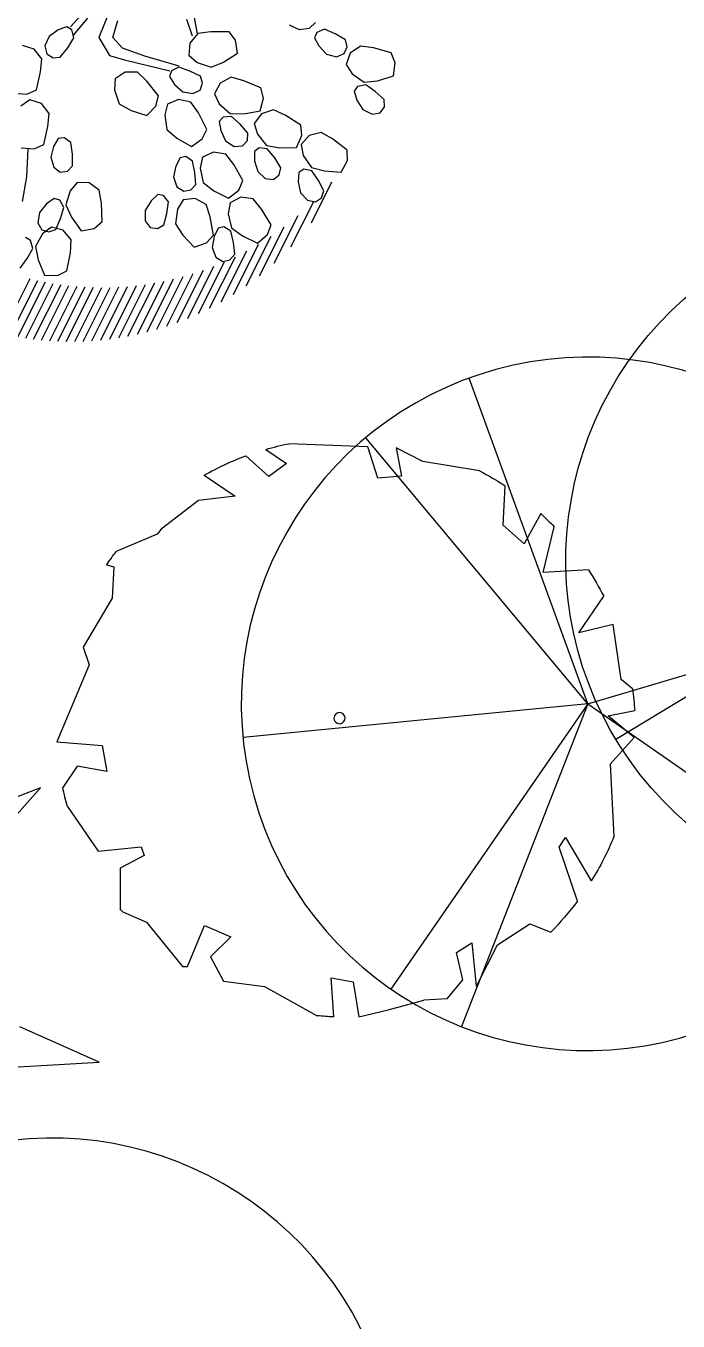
# Model space of a CAD drawing. Extents: x -809667 to 586099, y 3084146 to 3634412.
# Drawn here: x 381305.55 to 381307.148, y 3087202.848 to 3087206.021 of the extents above; entities that cross this region are included whole.
import ezdxf

# ---------------------------------------------------------------- set-up
doc = ezdxf.new("R2010")
doc.units = 0
doc.header["$LTSCALE"] = 0.5
doc.linetypes.add('CONTINOUS', pattern=[0])
doc.layers.get('0').update_dxf_attribs({"linetype": 'CONTINUOUS'})
for name, color, linetype in [('A-S-TREE', 95, 'CONTINUOUS'), ('TREE', 3, 'CONTINUOUS'), ('文字', 7, 'CONTINUOUS')]:
    doc.layers.add(name, color=color, linetype=linetype)

# ---------------------------------------------------------------- blocks, each defined once
blk = doc.blocks.new('TREE1')
at = {"layer": 'A-S-TREE', "color": 0}
for p, q in [((-50, 23), (36, 4021)), ((-50, 23), (-3120, 2586)), ((-49, 22), (-3255, -2371)), ((-49, 23), (-2621, -3042)), ((-50, 23), (629, -3920)), ((-50, 23), (3590, -1636)), ((-50, 23), (3937, -304))]:
    blk.add_line(p, q, dxfattribs=at)
blk.add_ellipse((-50, 22), major_axis=(4000, 0), ratio=1, dxfattribs=at)
blk = doc.blocks.new('T-7')
at = {"layer": 'TREE', "color": 8, "ltscale": 200, "xscale": 0.4020618556701031, "yscale": 0.4020618556701031, "zscale": 0.4020618556701031, "rotation": 199.2879054791862}
blk.add_blockref('TREE1', (4.1, 110.4), dxfattribs=at)
blk = doc.blocks.new('*E54')
at = {"layer": 'TREE', "color": 0}
blk.add_ellipse((-2.37, 3.565), major_axis=(2.696, 1.394), ratio=1, start_param=0.518575, end_param=0.519414, dxfattribs=at)
blk = doc.blocks.new('A$C4C586FE1')
at = {"layer": 'TREE', "color": 0}
for p, q in [((1100.1, 2800.7), (873.4, 2660.3)), ((1294, 2743), (1192.9, 2818.9)), ((1417.9, 2836.2), (1388.9, 2616.6)), ((1786.8, 2659.7), (1417.9, 2836.2)), ((1261.1, 2599.4), (1294, 2743)), ((1875, 2685.7), (1786.8, 2659.7)), ((2107.7, 2532.3), (1875, 2685.7)), ((873.4, 2660.3), (885.1, 2448.8)), ((1388.9, 2616.6), (1261.1, 2599.4)), ((570, 2555.2), (514.1, 2441.5)), ((785.3, 2557.2), (585.3, 2566.4)), ((841.8, 2435.9), (785.3, 2557.2)), ((2272.6, 2551), (2260.8, 2515.8)), ((2260.8, 2515.8), (2107.7, 2532.3)), ((2410.9, 2296.6), (2336, 2500.2)), ((514.1, 2441.5), (288.4, 2275.8)), ((885.1, 2448.8), (841.8, 2435.9)), ((2434.2, 2275.2), (2410.9, 2296.6)), ((288.4, 2275.8), (287.5, 2250.5)), ((287.5, 2250.5), (483.5, 2157.2)), ((2564.8, 2085.9), (2434.2, 2275.2)), ((329.8, 2135.9), (208.1, 2079)), ((422.4, 2031.4), (329.8, 2135.9)), ((483.5, 2157.2), (422.4, 2031.4)), ((208.1, 2079), (170.6, 1878.4)), ((2577.2, 1905.4), (2564.8, 2085.9)), ((2688, 2051.3), (2577.2, 1905.4)), ((170.6, 1878.4), (15.6, 1628.2)), ((2666.2, 1735.2), (2771.9, 1843.1)), ((2724.5, 1645.7), (2666.2, 1735.2)), ((2799.1, 1743.9), (2724.5, 1645.7)), ((2787.7, 1243.8), (2821.3, 1628.8)), ((5.9, 1547.3), (197.8, 1550.3)), ((197.8, 1550.3), (173.3, 1443)), ((173.3, 1443), (0, 1424.7)), ((0, 1424.7), (27, 1278.9)), ((27, 1278.9), (66.8, 1102)), ((2631.6, 1201.9), (2787.7, 1243.8)), ((2635, 1085.7), (2631.6, 1201.9)), ((67, 987.7), (66.8, 1102)), ((2775.3, 1105.3), (2635, 1085.7)), ((2702, 977.7), (2775.3, 1105.3)), ((67, 987.7), (157.2, 906.4)), ((2642.7, 701.9), (2702, 977.7)), ((157.2, 906.4), (291.2, 931.2)), ((291.2, 931.2), (334.9, 852.4)), ((334.9, 852.4), (122.2, 842.3)), ((122.7, 841.2), (319.7, 727.5)), ((319.7, 727.5), (413.9, 564.3)), ((2274.5, 500.5), (2371.1, 598.9)), ((2371.1, 598.9), (2562.8, 580.2)), ((413.9, 564.3), (369.3, 463.8)), ((2418.9, 412.8), (2274.5, 500.5)), ((513.2, 326.3), (782.8, 401.8)), ((782.8, 401.8), (827.4, 368.4)), ((2129.9, 415.1), (2351.7, 350.2)), ((2132, 192.5), (2129.9, 415.1)), ((827.4, 368.4), (609.7, 253.1)), ((1825.7, 254.4), (1999.5, 124.4)), ((1858.7, 85.1), (1825.7, 254.4)), ((1175.5, 133.3), (821.4, 131.7)), ((1175.5, 133.3), (1301.7, 9.6)), ((1301.7, 9.6), (1413.5, 131.8)), ((1413.5, 131.8), (1432.3, 0)), ((1587.1, 58.5), (1858.7, 85.1)), ((1540.1, 5.2), (1587.1, 58.5))]:
    blk.add_line(p, q, dxfattribs=at)
at = {"layer": 'TREE', "color": 0, "extrusion": (0, 0, -1)}
for major_axis, start_param, end_param in [((1003, 1003), -1.011805, -0.945114), ((1003, 1003), -1.426629, -1.413216), ((1003, 1003), -0.139248, -0.081961), ((839.1, 1143.7), 0.475418, 0.633835), ((1003, 1003), 0.553886, 0.636541), ((1003, 1003), 4.017991, 4.075425), ((1003, 1003), 1.314933, 1.417635), ((839.5, 1143.4), 3.200433, 3.340883), ((1003, 1003), 1.573401, 1.638153), ((839.3, 1143.5), 2.942836, 3.115157), ((1003, 1003), 1.829101, 1.934165), ((1003, 1003), 2.270337, 2.346427)]:
    blk.add_ellipse((1418.5, 1418.4), major_axis=major_axis, ratio=1, start_param=start_param, end_param=end_param, dxfattribs=at)
at = {"layer": 'TREE', "color": 0, "linetype": 'Continuous'}
for start_param, end_param in [(0.01341, 3.155003), (3.155003, 6.296595)]:
    blk.add_ellipse((1466.4, 1447.2), major_axis=(19.2, 19.2), ratio=1, start_param=start_param, end_param=end_param, dxfattribs=at)
at = {"layer": 'TREE', "color": 8, "linetype": 'CONTINOUS', "extrusion": (0, 0, -1), "xscale": 467.4085850556439, "yscale": 467.4085850556439, "zscale": -467.4085850556439, "rotation": 278.9250190116231}
blk.add_blockref('*E54', (-2892.7, 65.8), dxfattribs=at)
blk = doc.blocks.new('紫薇')
at = {"color": 0}
for p, q in [((43.1, -40.5), (72.1, -57.4)), ((6.8, -57.4), (33.4, -88.8)), ((72.1, -71.9), (40.7, -52.5)), ((71.7, -62.6), (77.9, -55.2)), ((72.9, -76.2), (71.7, -62.6)), ((77.9, -55.2), (93.4, -55.6)), ((93.4, -55.6), (111, -60.9)), ((111, -60.9), (122.4, -73.6)), ((141.1, -73), (157.2, -61.4)), ((11.6, -96), (-5.3, -71.9)), ((87.7, -88.7), (72.9, -76.2)), ((122.4, -73.6), (123.6, -87.2)), ((134.2, -92.5), (141.1, -73)), ((-123.7, -134.7), (-128.5, -98.4)), ((-114, -105.7), (-114, -134.7)), ((2, -117.8), (11.6, -96)), ((33.4, -88.8), (26.1, -122.6)), ((104.1, -99.2), (87.7, -88.7)), ((115.8, -96.5), (104.1, -99.2)), ((123.6, -87.2), (115.8, -96.5)), ((142.8, -112.3), (134.2, -92.5)), ((-29.4, -141.9), (2, -117.8)), ((26.1, -122.6), (4.4, -137.1)), ((158.8, -138.4), (142.8, -112.3)), ((-180.2, -164.4), (-174.5, -147.9)), ((-174.5, -147.9), (-145.5, -138.1)), ((-145.5, -138.1), (-124.3, -134.2)), ((-124.3, -134.2), (-106.8, -145.2)), ((-106.8, -145.2), (-99, -163.5)), ((-77.8, -175.7), (-29.4, -141.9)), ((4.4, -137.1), (-60.9, -178.1)), ((176.1, -140.3), (158.8, -138.4)), ((196, -131.7), (176.1, -140.3)), ((-272.2, -168.1), (-285.6, -180.7)), ((-176.3, -185.6), (-180.2, -164.4)), ((-99, -163.5), (-108.1, -179.5)), ((-19.3, -182.6), (-9.2, -163.5)), ((-9.2, -163.5), (10.3, -156.7)), ((10.3, -156.7), (29.5, -162)), ((29.5, -162), (36.3, -179.1)), ((151.1, -181.9), (158, -162.4)), ((158, -162.4), (174.1, -150.7)), ((174.1, -150.7), (191.7, -156)), ((-302.4, -184.2), (-314.8, -178.4)), ((-285.6, -180.7), (-302.4, -184.2)), ((-149.6, -192.7), (-176.3, -185.6)), ((-127.4, -194.1), (-149.6, -192.7)), ((-108.1, -179.5), (-127.4, -194.1)), ((-106, -202.5), (-92, -188.9)), ((-92, -188.9), (-76.6, -177.2)), ((-76.6, -177.2), (-63.1, -179.1)), ((-63.1, -179.1), (-57.2, -186.8)), ((-57.2, -186.8), (-61, -201.8)), ((-29.7, -211.3), (-19.3, -182.6)), ((36.3, -179.1), (35.7, -203.3)), ((159.7, -201.7), (151.1, -181.9)), ((-352.7, -221.1), (-339.8, -206.5)), ((-339.8, -206.5), (-325.3, -193.6)), ((-325.3, -193.6), (-311.7, -194.5)), ((-311.7, -194.5), (-305.3, -201.7)), ((-305.3, -201.7), (-307.9, -216.9)), ((-105.9, -214.5), (-106, -202.5)), ((-61, -201.8), (-70.2, -217.7)), ((-20.4, -226.1), (-29.7, -211.3)), ((35.7, -203.3), (20.8, -219.9)), ((175.7, -227.8), (159.7, -201.7)), ((-351.7, -233.1), (-352.7, -221.1)), ((-343.7, -242.2), (-351.7, -233.1)), ((-315.8, -233.6), (-330, -243)), ((-307.9, -216.9), (-315.8, -233.6)), ((-194.7, -252.4), (-171.8, -232.2)), ((-171.8, -232.2), (-153.8, -220.2)), ((-153.8, -220.2), (-133.4, -223.6)), ((-133.4, -223.6), (-119.1, -237.5)), ((-98.6, -224.2), (-105.9, -214.5)), ((-85.1, -226), (-98.6, -224.2)), ((-70.2, -217.7), (-85.1, -226)), ((-77.4, -238.3), (-59.6, -227.8)), ((-59.6, -227.8), (-39.8, -229.2)), ((-39.8, -229.2), (-29.7, -244.6)), ((-1.3, -236.2), (-20.4, -226.1)), ((20.8, -219.9), (-1.3, -236.2)), ((132.4, -239), (140.2, -227.8)), ((140.2, -227.8), (149.8, -226.1)), ((149.8, -226.1), (161.4, -236.3)), ((193, -229.7), (175.7, -227.8)), ((212.9, -221.1), (193, -229.7)), ((219.5, -269.9), (202.6, -226.4)), ((-417.9, -265.7), (-392.8, -248.4)), ((-392.8, -248.4), (-373.4, -238.8)), ((-373.4, -238.8), (-353.6, -244.6)), ((-353.6, -244.6), (-341.1, -260.1)), ((-330, -243), (-343.7, -242.2)), ((-193.6, -269.8), (-194.7, -252.4)), ((-121.3, -255.7), (-133.4, -276.7)), ((-119.1, -237.5), (-121.3, -255.7)), ((-83.6, -259.1), (-77.4, -238.3)), ((-29.7, -244.6), (-25.5, -268.4)), ((135.8, -258), (132.4, -239)), ((161.4, -236.3), (171.4, -251.7)), ((171.4, -251.7), (172, -268.8)), ((-419, -283.1), (-417.9, -265.7)), ((-345.5, -278), (-360.1, -297.3)), ((-341.1, -260.1), (-345.5, -278)), ((-181.7, -287.9), (-193.6, -269.8)), ((-133.4, -276.7), (-154.4, -284.1)), ((-133.7, -282.1), (-120.5, -278.5)), ((-120.5, -278.5), (-112.1, -283.4)), ((-88.1, -289.3), (-83.6, -259.1)), ((-25.5, -268.4), (-36.8, -287.6)), ((141.5, -276.6), (135.8, -258)), ((152.3, -282.1), (141.5, -276.6)), ((172, -268.8), (164.2, -280)), ((238.9, -306.2), (219.5, -269.9)), ((-409.4, -302.5), (-419, -283.1)), ((-360.1, -297.3), (-381.8, -302.1)), ((-218.9, -308.1), (-203, -293.5)), ((-203, -293.5), (-182.4, -293.6)), ((-182.4, -293.6), (-166, -304.9)), ((-154.4, -284.1), (-181.7, -287.9)), ((-151, -316.8), (-143.4, -298.8)), ((-143.4, -298.8), (-133.7, -282.1)), ((-112.1, -283.4), (-109.8, -298.7)), ((-109.8, -298.7), (-112, -316.9)), ((-76, -301.9), (-88.1, -289.3)), ((-36.8, -287.6), (-55.3, -308.1)), ((164.2, -280), (152.3, -282.1)), ((-381.8, -302.1), (-409.4, -302.5)), ((-382.4, -334.9), (-372.7, -318)), ((-372.7, -318), (-361.1, -302.6)), ((-361.1, -302.6), (-347.5, -300.7)), ((-347.5, -300.7), (-339.8, -306.5)), ((-339.8, -306.5), (-339.4, -322)), ((-238.2, -331.8), (-218.9, -308.1)), ((-166, -304.9), (-165.2, -323.3)), ((-146.2, -327.9), (-151, -316.8)), ((-112, -316.9), (-122.6, -330.4)), ((-55.3, -308.1), (-76, -301.9)), ((-49.5, -331.8), (-41, -321)), ((-41, -321), (-31.4, -319.9)), ((-31.4, -319.9), (-20.4, -330.7)), ((112.7, -328.7), (124.5, -311.7)), ((124.5, -311.7), (143.2, -304.7)), ((143.2, -304.7), (158.7, -314.5)), ((158.7, -314.5), (172.5, -334.4)), ((179.7, -323.6), (187.6, -318.1)), ((187.6, -318.1), (202.4, -322.5)), ((-379.1, -346.5), (-382.4, -334.9)), ((-343.8, -339.9), (-355.9, -351.9)), ((-339.4, -322), (-343.8, -339.9)), ((-234.3, -348.8), (-238.2, -331.8)), ((-165.2, -323.3), (-173.8, -345.9)), ((-135.8, -333.9), (-146.2, -327.9)), ((-122.6, -330.4), (-135.8, -333.9)), ((-112.3, -358.3), (-105.1, -337.9)), ((-105.1, -337.9), (-86.8, -328.4)), ((-86.8, -328.4), (-67, -330.8)), ((-67, -330.8), (-57.8, -346.8)), ((-47.1, -351), (-49.5, -331.8)), ((-20.4, -330.7), (-11.2, -346.6)), ((115.8, -350.1), (112.7, -328.7)), ((172.5, -334.4), (170.2, -356.6)), ((177.2, -337), (179.7, -323.6)), ((188.2, -352.9), (177.2, -337)), ((202.4, -322.5), (218, -332.3)), ((218, -332.3), (225.6, -347.6)), ((-369.5, -353.8), (-379.1, -346.5)), ((-355.9, -351.9), (-369.5, -353.8)), ((-281, -370), (-266.4, -354)), ((-266.4, -354), (-245.8, -352.3)), ((-245.8, -352.3), (-228.6, -362.3)), ((-219.7, -364.7), (-234.3, -348.8)), ((-228.6, -362.3), (-226.2, -380.5)), ((-193.4, -356.6), (-219.7, -364.7)), ((-173.8, -345.9), (-193.4, -356.6)), ((-180.1, -369.4), (-173.3, -351.3)), ((-173.3, -351.3), (-160.8, -345.7)), ((-160.8, -345.7), (-151.8, -349.1)), ((-151.8, -349.1), (-147, -363.8)), ((-147, -363.8), (-146.3, -382.2)), ((-118.4, -388.2), (-112.3, -358.3)), ((-57.8, -346.8), (-54.8, -370.8)), ((-42.4, -369.9), (-47.1, -351)), ((-11.5, -363.7), (-19.9, -374.5)), ((-11.2, -346.6), (-11.5, -363.7)), ((124.3, -379.4), (115.8, -350.1)), ((170.2, -356.6), (161.9, -382.8)), ((201.2, -367.5), (188.2, -352.9)), ((190.2, -372.4), (206.8, -361.4)), ((206.8, -361.4), (224.2, -367.4)), ((223.2, -361.1), (213.2, -367.9)), ((225.6, -347.6), (223.2, -361.1)), ((-298.2, -395.2), (-281, -370)), ((-226.2, -380.5), (-232.9, -403.8)), ((-184.7, -388.3), (-180.1, -369.4)), ((-146.3, -382.2), (-154.5, -397.2)), ((-54.8, -370.8), (-67.2, -389.3)), ((-31.9, -375.9), (-42.4, -369.9)), ((-19.9, -374.5), (-31.9, -375.9)), ((9.7, -383.3), (14, -370.3)), ((18.3, -400.6), (9.7, -383.3)), ((14, -370.3), (22.7, -366)), ((22.7, -366), (36.7, -372.6)), ((36.7, -372.6), (50.8, -384.5)), ((50.8, -384.5), (56.1, -400.7)), ((140.5, -385.9), (124.3, -379.4)), ((161.9, -382.8), (140.5, -385.9)), ((182.5, -391.6), (190.2, -372.4)), ((213.2, -367.9), (201.2, -367.5)), ((224.2, -367.4), (242, -383.7)), ((242, -383.7), (244.8, -405.8)), ((246.6, -371.5), (253.1, -364.4)), ((247.2, -385.2), (246.6, -371.5)), ((261.5, -398.2), (247.2, -385.2)), ((-292.9, -411.8), (-298.2, -395.2)), ((-232.9, -403.8), (-251.4, -416.1)), ((-231.9, -409.1), (-219.9, -402.4)), ((-219.9, -402.4), (-210.6, -405.1)), ((-210.6, -405.1), (-204.6, -419.3)), ((-178.3, -398.5), (-184.7, -388.3)), ((-167, -402.8), (-178.3, -398.5)), ((-154.5, -397.2), (-167, -402.8)), ((-107.1, -401.5), (-118.4, -388.2)), ((-86.7, -408.7), (-107.1, -401.5)), ((-67.2, -389.3), (-86.7, -408.7)), ((-48.1, -407), (-34, -391.9)), ((-48.1, -428.6), (-48.1, -407)), ((-34, -391.9), (-14.6, -387.6)), ((-14.6, -387.6), (-0.5, -399.5)), ((-0.5, -399.5), (10.2, -421.1)), ((29.1, -416.8), (18.3, -400.6)), ((56.1, -400.7), (51.8, -413.7)), ((190.3, -411.7), (182.5, -391.6)), ((244.8, -405.8), (242.6, -433.3)), ((277.4, -409.4), (261.5, -398.2)), ((-277, -426.4), (-292.9, -411.8)), ((-251.4, -416.1), (-277, -426.4)), ((-240.1, -447), (-237.1, -427.7)), ((-237.1, -427.7), (-231.9, -409.1)), ((-204.6, -419.3), (-202.3, -437.6)), ((-132.9, -443), (-125, -422.8)), ((-125, -422.8), (-106.5, -413.8)), ((-106.5, -413.8), (-86.8, -416.9)), ((-86.8, -416.9), (-78, -433.1)), ((10.2, -421.1), (4.8, -442.7)), ((41, -419), (29.1, -416.8)), ((51.8, -413.7), (41, -419)), ((205.2, -438.4), (190.3, -411.7)), ((-204, -490.6), (-257.4, -437.3)), ((-232.8, -456.6), (-240.1, -447)), ((-202.3, -437.6), (-209.3, -453.2)), ((-139.8, -472.8), (-132.9, -443)), ((-78, -433.1), (-75.8, -457.1)), ((-43.8, -458.8), (-48.1, -428.6)), ((4.8, -442.7), (-7.1, -467.6)), ((222.4, -441), (205.2, -438.4)), ((242.6, -433.3), (222.4, -441)), ((316.7, -516.3), (244.9, -444.5)), ((328, -510), (256.1, -438)), ((339.1, -503.4), (267, -431.3)), ((-221.2, -459.9), (-232.8, -456.6)), ((-209.3, -453.2), (-221.2, -459.9)), ((-159.1, -517.9), (-218.6, -458.4)), ((-75.8, -457.1), (-88.6, -475.3)), ((-72.9, -461.7), (-64.2, -451.2)), ((-71.1, -481), (-72.9, -461.7)), ((-64.2, -451.2), (-54.6, -450.3)), ((-54.6, -450.3), (-43.8, -461.4)), ((-28.7, -467.5), (-43.8, -458.8)), ((-43.8, -461.4), (-35.1, -477.6)), ((-7.1, -467.6), (-28.7, -467.5)), ((268.8, -539.2), (197.5, -467.9)), ((281.2, -533.9), (209.8, -462.5)), ((293.3, -528.3), (221.7, -456.7)), ((305.1, -522.4), (233.4, -450.8)), ((-124.5, -534.7), (-187, -472.3)), ((-94.9, -546.7), (-158.9, -482.7)), ((-128.9, -486.3), (-139.8, -472.8)), ((-68.3, -555.6), (-133.5, -490.4)), ((-108.7, -494.2), (-128.9, -486.3)), ((-88.6, -475.3), (-108.7, -494.2)), ((-66.9, -500), (-71.1, -481)), ((-35.1, -477.6), (-35.9, -494.7)), ((202.6, -561.4), (132.1, -490.8)), ((216.5, -557.6), (145.8, -486.9)), ((230, -553.4), (159.2, -482.6)), ((243.3, -549), (172.3, -478)), ((256.2, -544.2), (185, -473.1)), ((-43.8, -562.4), (-109.9, -496.4)), ((-21, -567.5), (-87.7, -500.8)), ((-56.6, -506.3), (-66.9, -500)), ((0.5, -571.4), (-66.8, -504.1)), ((-44.6, -505.2), (-56.6, -506.3)), ((20.9, -574.1), (-46.8, -506.4)), ((-35.9, -494.7), (-44.6, -505.2)), ((40.4, -576), (-27.7, -507.8)), ((59.1, -577), (-9.4, -508.5)), ((77.1, -577.3), (8.3, -508.5)), ((94.5, -577), (25.4, -507.9)), ((111.3, -576.2), (42, -506.8)), ((127.6, -574.8), (58.1, -505.2)), ((143.5, -572.9), (73.7, -503.1)), ((158.8, -570.6), (88.8, -500.6)), ((173.8, -567.9), (103.6, -497.7)), ((188.4, -564.8), (118, -494.5))]:
    blk.add_line(p, q, dxfattribs=at)
blk = doc.blocks.new('红枫')
at = {"color": 0}
for points in [[(98.4, -1485), (-4.3, -1909.9), (-107.2, -1485, 0.665495)], [(1069.5, -997.6), (1297.3, -1370.6), (924.1, -1143, 0.665495)], [(98.4, -1485), (-4.3, -1909.9), (-107.2, -1485, 0.665495)], [(1069.5, -997.6), (1297.3, -1370.6), (924.1, -1143, 0.665495)]]:
    blk.add_lwpolyline(points, format="xyb", dxfattribs=at)
blk = doc.blocks.new('123123')
at = {"layer": '文字', "color": 8}
for points, knots in [([(382021.6478, 3087267.5182), (382021.6794, 3087267.218), (382021.7106, 3087266.9205), (382021.8147, 3087266.046), (382021.8983, 3087265.4868), (382022.115, 3087264.5927), (382022.2317, 3087264.2364), (382022.5269, 3087263.6031), (382022.7052, 3087263.3279), (382023.0524, 3087262.9585), (382023.1959, 3087262.8371), (382023.5367, 3087262.6006), (382023.7303, 3087262.4881), (382024.3505, 3087262.1628), (382024.8209, 3087261.9598), (382025.5726, 3087261.5778), (382025.8547, 3087261.4212), (382026.338, 3087261.0871), (382026.5449, 3087260.9166), (382026.9113, 3087260.5447), (382027.0737, 3087260.3439), (382027.6361, 3087259.5205), (382027.9035, 3087258.8248), (382028.3062, 3087257.389), (382028.4415, 3087256.6454), (382028.7097, 3087255.2064), (382028.8428, 3087254.5109), (382029.1338, 3087253.5346), (382029.2594, 3087253.2006), (382029.5781, 3087252.5732), (382029.7777, 3087252.2964), (382030.27, 3087251.8014), (382030.5596, 3087251.5858), (382031.5265, 3087251.034), (382032.3172, 3087250.7711), (382034.0893, 3087250.3797), (382035.0684, 3087250.2502), (382036.3511, 3087250.1043), (382036.6286, 3087250.074), (382036.9071, 3087250.0436), (382036.9112, 3087250.0431), (382036.9153, 3087250.0427), (382036.9194, 3087250.0423), (382037.5763, 3087249.9706), (382038.2332, 3087249.8989), (382038.8901, 3087249.8272)], [0, 0, 0, 0, 0.809904, 0.809904, 2.429711, 2.429711, 3.66837, 3.66837, 4.926642, 4.926642, 5.673722, 5.673722, 6.420801, 6.420801, 7.887995, 7.887995, 8.767827, 8.767827, 9.468061, 9.468061, 10.168296, 10.168296, 12.19742, 12.19742, 14.226544, 14.226544, 16.255668, 16.255668, 17.461197, 17.461197, 18.836307, 18.836307, 20.211417, 20.211417, 22.844117, 22.844117, 25.476818, 25.476818, 26.19649, 26.19649, 26.19649, 26.207121, 26.207121, 26.207121, 27.904975, 27.904975, 27.904975, 27.904975]), ([(382021.0511, 3087267.4555), (382021.2551, 3087265.513), (382021.6111, 3087262.1233), (382028.5109, 3087260.5581), (382027.0727, 3087250.5132), (382033.6693, 3087249.7934), (382036.842, 3087249.4471), (382036.842, 3087249.4471), (382036.842, 3087249.4471), (382036.842, 3087249.4471), (382037.5136, 3087249.3738), (382038.1853, 3087249.3006), (382038.8569, 3087249.2273)], [0, 0, 0, 0, 5.241042, 9.145642, 17.995634, 26.196498, 26.196498, 26.196498, 26.196498, 26.196498, 26.196498, 27.932578, 27.932578, 27.932578, 27.932578]), ([(382018.8471, 3087266.4797), (382020.1481, 3087265.0229), (382022.4184, 3087262.4807), (382018.939, 3087256.3203), (382027.3426, 3087250.6327), (382023.4412, 3087245.265), (382021.5648, 3087242.6834), (382021.5648, 3087242.6834), (382021.5648, 3087242.6834), (382021.5648, 3087242.6834), (382021.062, 3087241.9915), (382020.5591, 3087241.2997), (382020.0563, 3087240.6079)], [0, 0, 0, 0, 5.241042, 9.145642, 17.995634, 26.196498, 26.196498, 26.196498, 26.196498, 26.196498, 26.196498, 28.394084, 28.394084, 28.394084, 28.394084]), ([(382018.3996, 3087266.0801), (382018.6006, 3087265.855), (382018.7998, 3087265.6318), (382019.3774, 3087264.9669), (382019.7352, 3087264.5291), (382020.2515, 3087263.7676), (382020.4368, 3087263.4418), (382020.7072, 3087262.7974), (382020.7911, 3087262.4804), (382020.8312, 3087261.9751), (382020.8246, 3087261.7872), (382020.7706, 3087261.376), (382020.7238, 3087261.157), (382020.5477, 3087260.4791), (382020.3818, 3087259.9944), (382020.1592, 3087259.1811), (382020.0856, 3087258.867), (382020.0081, 3087258.2846), (382019.9952, 3087258.0168), (382020.0243, 3087257.4956), (382020.0638, 3087257.2403), (382020.2953, 3087256.2704), (382020.6306, 3087255.6048), (382021.4229, 3087254.3415), (382021.8825, 3087253.7415), (382022.7676, 3087252.5756), (382023.193, 3087252.0095), (382023.7202, 3087251.1378), (382023.8831, 3087250.8203), (382024.1333, 3087250.1626), (382024.2041, 3087249.8287), (382024.2397, 3087249.1315), (382024.2045, 3087248.7722), (382023.9631, 3087247.6854), (382023.6263, 3087246.9233), (382022.7248, 3087245.3482), (382022.1624, 3087244.5363), (382021.4082, 3087243.4885), (382021.2441, 3087243.2627), (382021.0795, 3087243.0361), (382021.077, 3087243.0328), (382021.0746, 3087243.0294), (382021.0722, 3087243.0261), (382020.5881, 3087242.3601), (382020.104, 3087241.694), (382019.6199, 3087241.028)], [0, 0, 0, 0, 0.809904, 0.809904, 2.429711, 2.429711, 3.66837, 3.66837, 4.926642, 4.926642, 5.673722, 5.673722, 6.420801, 6.420801, 7.887995, 7.887995, 8.767827, 8.767827, 9.468061, 9.468061, 10.168296, 10.168296, 12.19742, 12.19742, 14.226544, 14.226544, 16.255668, 16.255668, 17.461197, 17.461197, 18.836307, 18.836307, 20.211417, 20.211417, 22.844117, 22.844117, 25.476818, 25.476818, 26.19649, 26.19649, 26.19649, 26.207121, 26.207121, 26.207121, 28.322681, 28.322681, 28.322681, 28.322681])]:
    blk.add_open_spline(points, degree=3, knots=knots, dxfattribs=at)
for name, p, xscale, yscale, zscale, rotation in [('紫薇', (382022.8437, 3087258.4326), -0.00148055020779717, 0.00148055020779717, 0.00148055020779717, 18.39408185160881), ('T-7', (382024.7733, 3087257.013), 0.0005279999999329448, 0.0005279999999329448, 0.0005279999999329448, 283.1089006423777), ('T-7', (382024.0762, 3087256.7043), -0.0005279999999329448, 0.000527999999932945, 0.0005279999999329448, 124.6526560546043), ('A$C4C586FE1', (382024.1868, 3087255.9284), 0.0005, 0.0005, 0.0005, 92.80541082498242), ('红枫', (382021.93, 3087255.9231), -0.0004876369982957843, 0.000487636998295784, 0.04876370063039211, 124.6526560546043), ('T-7', (382022.7617, 3087254.7915), -0.0005279999999329448, 0.000527999999932945, 0.0005279999999329448, 124.6526560546043)]:
    blk.add_blockref(name, p, dxfattribs=dict(at, xscale=xscale, yscale=yscale, zscale=zscale, rotation=rotation))

msp = doc.modelspace()

# ---------------------------------------------------------------- block references
at = {"layer": '文字'}
msp.add_blockref('123123', (-717.1099, -52.3003), dxfattribs=at)

doc.saveas('drawing.dxf')
